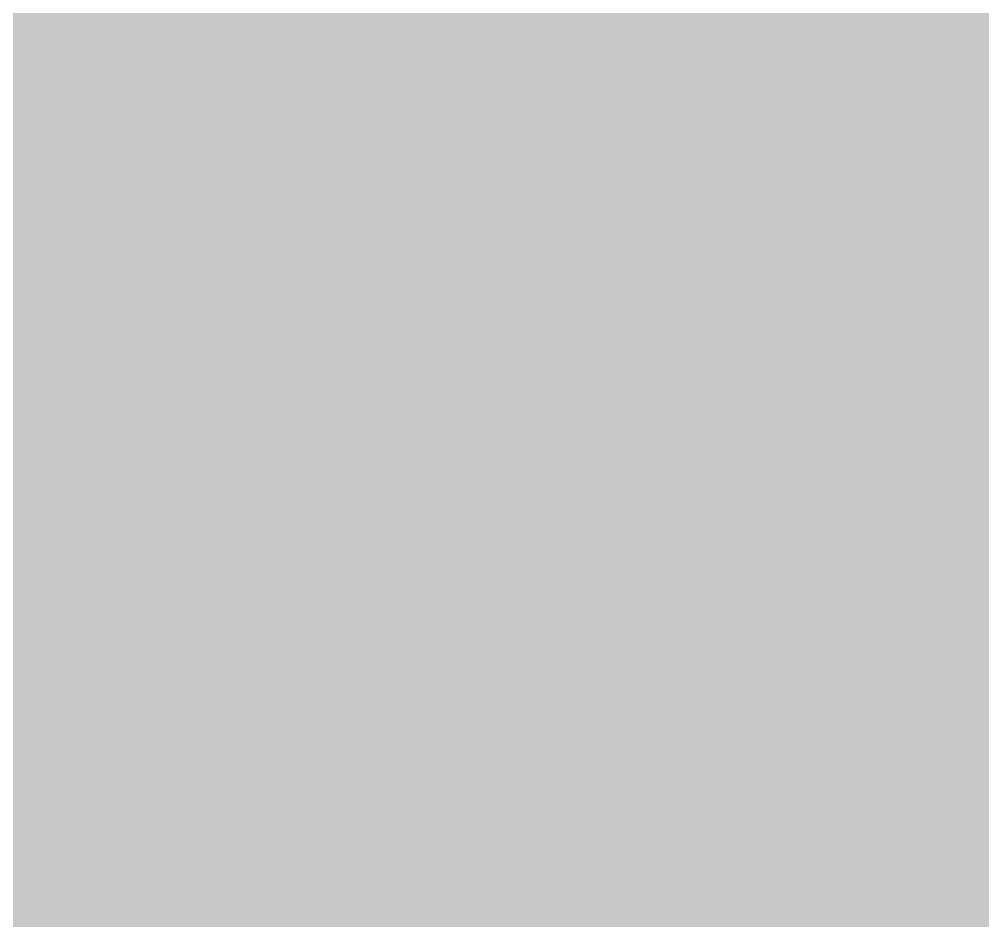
# Model space of a CAD drawing. Header units: millimetres. Extents: x -0.5 to 77.7, y -66.2 to -6.
# Drawn here: x 48.2741 to 48.4051, y -23.7529 to -23.6303 of the extents above; entities that cross this region are included whole.
import ezdxf

# ---------------------------------------------------------------- set-up
doc = ezdxf.new("R2010")
doc.units = ezdxf.units.MM
doc.header["$MEASUREMENT"] = 0
for name, color, linetype, true_color in [('Inner1', 7, 'Continuous', 0x999966), ('Inner2', 7, 'Continuous', 0x008000), ('Top-Silkscreen-Layer', 7, 'Continuous', 0xffcc00)]:
    doc.layers.add(name, color=color, linetype=linetype, true_color=true_color)

msp = doc.modelspace()

# ---------------------------------------------------------------- hatches: boundary and pattern name
at = {"layer": 'Inner1'}
msp.add_hatch(color=256, dxfattribs=at).paths.add_polyline_path([(77.23901, -6.45415), (77.23901, -65.68199), (-0.02286, -65.68199), (-0.02286, -6.45415)])
at = {"layer": 'Top-Silkscreen-Layer'}
msp.add_hatch(color=256, dxfattribs=at).paths.add_polyline_path([(48.3206, -23.674), (48.30559, -23.68404), (48.304, -23.70266), (48.31037, -23.73521), (48.31833, -23.74914), (48.33809, -23.74914), (48.35787, -23.74914), (48.36582, -23.73521), (48.37219, -23.70266), (48.3706, -23.68404), (48.35559, -23.674), (48.33809, -23.66396)])

# ---------------------------------------------------------------- linework, layer by layer
at = {"layer": 'Inner2', "const_width": 0.4}
msp.add_lwpolyline([(40.25908, -23.74905), (51.3081, -23.74905)], dxfattribs=at)
at = {"layer": 'Top-Silkscreen-Layer', "const_width": 0.254}
for points in [[(48.02329, -23.23413), (48.05699, -23.28146), (48.03968, -23.22158)], [(48.02047, -23.11619), (48.06065, -23.16777), (48.04672, -23.10462), (48.03286, -23.10087)], [(48.22065, -23.23065), (48.25699, -23.28146), (48.24441, -23.21892), (48.23321, -23.21511)], [(48.3195, -23.78918), (48.33842, -23.86383), (48.35753, -23.86383), (48.36532, -23.85108)], [(48.41666, -23.66893), (48.45051, -23.75254), (48.45927, -23.66868)], [(48.41059, -23.40182), (48.42774, -23.42149), (48.40475, -23.45081), (48.38176, -23.48014), (48.37278, -23.4632), (48.35344, -23.44248), (48.35529, -23.41094), (48.37297, -23.39389)], [(48.2236, -23.46734), (48.21343, -23.48372), (48.22558, -23.4968), (48.23773, -23.50989), (48.25041, -23.50036), (48.25532, -23.4637)], [(47.92812, -23.57706), (47.9606, -23.60934), (47.97059, -23.60094), (47.96007, -23.58472)], [(48.3206, -23.55932), (48.30559, -23.56936), (48.30407, -23.59299), (48.30255, -23.61662), (48.31282, -23.6284), (48.37031, -23.61789), (48.35617, -23.55937)], [(48.52001, -23.67407), (48.54827, -23.75111), (48.57214, -23.70488), (48.5706, -23.68405), (48.55559, -23.67401)], [(48.22501, -23.5802), (48.21629, -23.59547), (48.22145, -23.60492), (48.25563, -23.60924), (48.2656, -23.6008), (48.25719, -23.58465)], [(48.3206, -23.674), (48.30559, -23.68404), (48.304, -23.70266), (48.31037, -23.73521), (48.31833, -23.74914), (48.33809, -23.74914), (48.35787, -23.74914), (48.36582, -23.73521), (48.37219, -23.70266), (48.3706, -23.68404), (48.35559, -23.674), (48.33809, -23.66396)], [(48.62037, -23.80895), (48.65222, -23.83861), (48.6605, -23.82912), (48.65288, -23.81354)], [(48.4206, -23.78869), (48.40559, -23.79873), (48.40413, -23.82125), (48.40956, -23.85457), (48.41646, -23.86539), (48.43809, -23.86539), (48.45974, -23.86539), (48.46664, -23.85457), (48.47207, -23.82125), (48.4706, -23.79873), (48.45559, -23.78869), (48.43809, -23.77865)], [(48.5181, -23.79069), (48.50559, -23.79814), (48.50413, -23.82095), (48.50956, -23.85457), (48.51646, -23.86539), (48.5376, -23.86539), (48.57169, -23.82826), (48.57416, -23.80316), (48.5669, -23.79625)], [(48.4181, -23.90538), (48.40559, -23.91283), (48.404, -23.93174), (48.41037, -23.96458), (48.41833, -23.97851), (48.43793, -23.97851), (48.45753, -23.97851), (48.46532, -23.96577)]]:
    msp.add_lwpolyline(points, close=True, dxfattribs=at)
for points in [[(48.3205, -23.41077), (48.3331, -23.42801), (48.3205, -23.44526), (48.30319, -23.50002), (48.37336, -23.50465), (48.4031, -23.5083), (48.42094, -23.5255), (48.41435, -23.55541), (48.39383, -23.58802), (48.38706, -23.60179), (48.39508, -23.60694), (48.4031, -23.6202), (48.47252, -23.61868), (48.50304, -23.61995), (48.55019, -23.63778)], [(48.53573, -23.53697), (48.4981, -23.58304), (48.4881, -23.58857), (48.4781, -23.58304), (48.4631, -23.55791), (48.45548, -23.5255), (48.47106, -23.51117), (48.5053, -23.51145), (48.51366, -23.52607), (48.53961, -23.52435)]]:
    msp.add_lwpolyline(points, dxfattribs=at)

doc.saveas('drawing.dxf')
